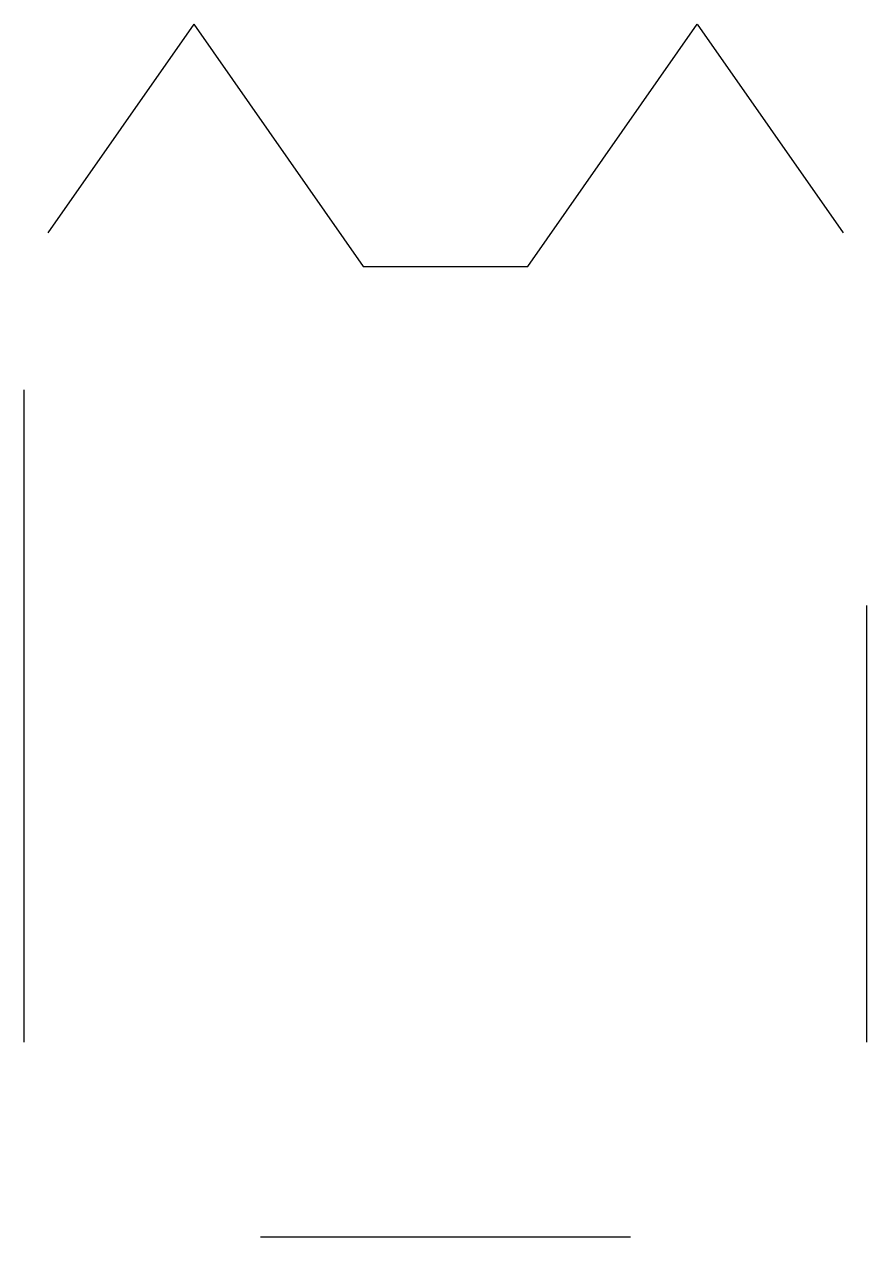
# Model space of a CAD drawing. Header units: millimetres. Extents: x -20.5 to 20.5, y -27.6 to 31.4.
import ezdxf

# ---------------------------------------------------------------- set-up
doc = ezdxf.new("R2010")
doc.units = ezdxf.units.MM
doc.layers.add('Sketch', color=7, linetype='CONTINUOUS')

msp = doc.modelspace()

# ---------------------------------------------------------------- linework, layer by layer
at = {"layer": 'Sketch'}
for p, q in [((-12.25, 31.4054), (-19.3528, 21.2615)), ((-12.25, 31.4054), (-4, 19.6232)), ((4, 19.6232), (12.25, 31.4054)), ((12.25, 31.4054), (19.3528, 21.2615)), ((-4, 19.6232), (4, 19.6232)), ((-20.5, -18.1232), (-20.5, 13.6232)), ((20.5, -18.1232), (20.5, 3.12317)), ((-9, -27.5946), (9, -27.5946))]:
    msp.add_line(p, q, dxfattribs=at)

doc.saveas('drawing.dxf')
